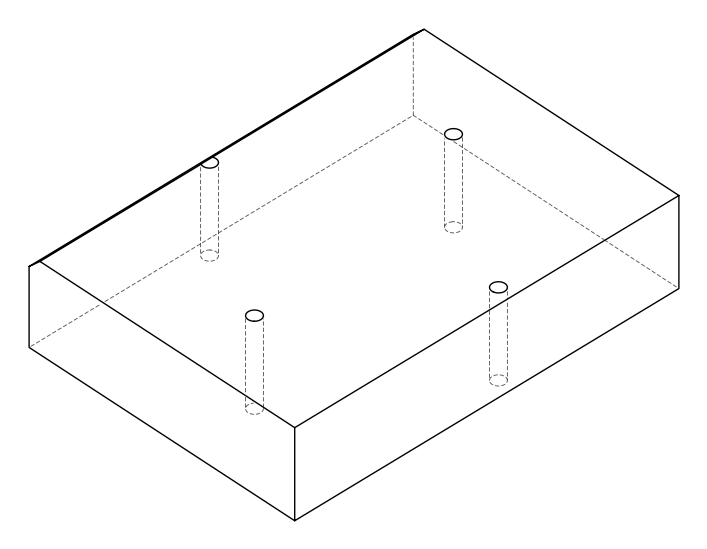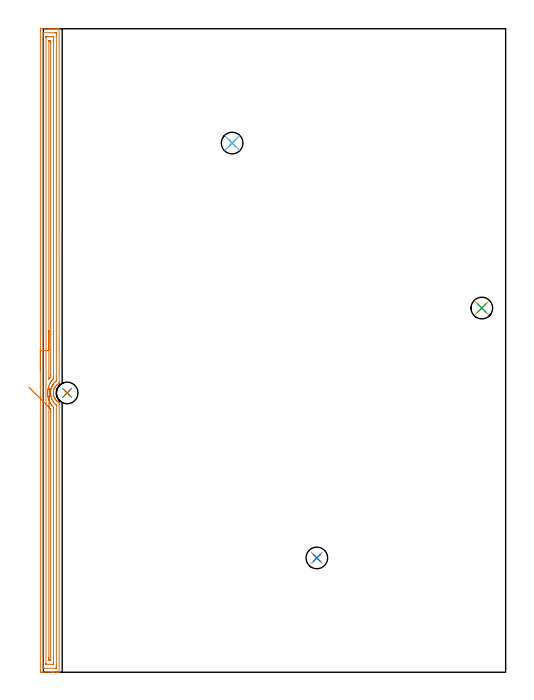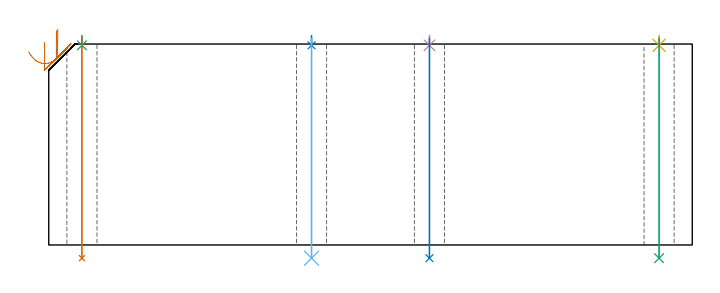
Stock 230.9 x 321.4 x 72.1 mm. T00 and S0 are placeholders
(PLAN: 9 operations, 2 tool changes, 11.9 min)
(1 AREA_MILL | FG_CHAMFER_SURFACE | UGT0205_001 | 10.54 min | 14212 mm3)
(2 SPOT_DRILL | STEP1HOLE | NXT0321_9005460120000 | 0.03 min | 1 mm3)
(3 SPOT_DRILL_1 | STEP1HOLE_1 | NXT0321_9005460120000 | 0.03 min | 2 mm3)
(4 SPOT_DRILL_2 | STEP1HOLE_2 | NXT0321_9005460120000 | 0.03 min | 4 mm3)
(5 SPOT_DRILL_3 | STEP1HOLE_3 | NXT0321_9005460120000 | 0.03 min | 0 mm3)
(6 DRILL_THROUGH_HOLE_INTO_CENTER | STEP1HOLE | UGT0301_220 | 0.32 min | 6584 mm3)
(7 DRILL_THROUGH_HOLE_INTO_CENTER_1 | STEP1HOLE_1 | UGT0301_220 | 0.32 min | 6563 mm3)
(8 DRILL_THROUGH_HOLE_INTO_CENTER_2 | STEP1HOLE_2 | UGT0301_220 | 0.32 min | 6585 mm3)
(9 DRILL_THROUGH_HOLE_INTO_CENTER_3 | STEP1HOLE_3 | UGT0301_220 | 0.32 min | 6588 mm3)
(TOOL UGT0205_001 | Chamfer Mill 20 x 3 x 45 deg. | D20 FL50 Z2)
(TOOL NXT0321_9005460120000 | NC Spot Drill, 142deg, 12mm, Carbide, Uncoated | D12 PA142 FL30 Z2)
(TOOL UGT0301_220 | Twist Drill 10.8 mm | D10.8 PA118 FL92 Z2)
(OP 1 AREA_MILL)
G17 G21 G94 G90
T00 M6
G54
G17 G0 G90 X-1.5 Y150.7 S1061 M3
G43 Z82.1 H0
Z72.7
G94 G1 Y150.738 Z71.828 F250.
Y150.852 Z70.964
Y151.041 Z70.112
Y151.303 Z69.28
Y151.637 Z68.474
Y152.04 Z67.7
Y152.508 Z66.964
Y153.04 Z66.272
Y153.629 Z65.629
Y154.272 Z65.04
Y154.964 Z64.508
Y155.7 Z64.04
Y156.474 Z63.637
Y157.28 Z63.303
Y158.112 Z63.041
Y158.964 Z62.852
Y159.828 Z62.738
Y160.7 Z62.7
Y320.218
X-1.499 Y320.769 Z62.701
X-1.497 Y321.109 Z62.702
X-1.493 Y321.39 Z62.704
X-1.165 Y321.4 Z63.032
X4.946 Z69.141
X6.334 Z70.53
X6.692 Z70.887
X7.626 Z71.825
X7.765 Y321.397 Z71.958
X7.897 Y321.39 Z72.089
X7.9 Y321.217 Z72.1
Y144.604
X7.895 Y144.284 Z72.091
X7.821 Y144.241 Z72.018
X7.42 Y143.989 Z71.619
X7.034 Y143.719 Z71.232
X6.929 Y143.63 Z71.128
X6.718 Y143.429 Z70.918
X6.692 Y143.404 Z70.892
X6.545 Y143.262 Z70.743
X6.524 Y143.242 Z70.722
X6.393 Y143.096 Z70.591
X6.256 Y142.942 Z70.451
X6.15 Y142.826 Z70.348
X6.037 Y142.675 Z70.236
X5.8 Y142.31 Z69.999
X5.589 Y141.932 Z69.786
X5.39 Y141.485 Z69.59
X5.232 Y141.038 Z69.431
X5.164 Y140.804 Z69.364
X5.146 Y140.738 Z69.345
X5.131 Y140.657 Z69.328
X5.118 Y140.58 Z69.311
X5.09 Y140.443 Z69.285
X5.055 Y140.206 Z69.252
X5.047 Y140.144 Z69.244
X5.013 Y139.698 Z69.212
Y139.682
X5.015 Y139.679 Z69.213
X5.018 Y139.556 Z69.206
Y139.527 Z69.205
Y139.462
X5.019 Y139.318
Y139.25 Z69.209
X5.026 Y139.16 Z69.219
X5.043 Y138.97 Z69.235
X5.053 Y138.83 Z69.251
X5.055 Y138.803 Z69.254
X5.128 Y138.357 Z69.325
X5.131 Y138.344 Z69.327
X5.147 Y138.261 Z69.344
X5.266 Y137.859 Z69.464
X5.411 Y137.463 Z69.606
X5.528 Y137.208 Z69.727
X5.555 Y137.152 Z69.752
X5.621 Y137.009 Z69.818
X5.87 Y136.569 Z70.068
X5.951 Y136.445 Z70.15
X6.014 Y136.356 Z70.214
X6.037 Y136.324 Z70.237
X6.091 Y136.257 Z70.291
X6.306 Y135.994 Z70.505
X6.337 Y135.959 Z70.535
X6.591 Y135.676 Z70.79
X6.692 Y135.581 Z70.891
X6.757 Y135.52 Z70.956
X6.863 Y135.428 Z71.063
X6.928 Y135.372 Z71.128
X7.129 Y135.223 Z71.325
X7.343 Y135.061 Z71.543
X7.357 Y135.052 Z71.557
X7.566 Y134.919 Z71.761
X7.779 Y134.782 Z71.978
X7.805 Y134.767 Z72.004
X7.893 Y134.714 Z72.093
X7.9 Y133.873 Z72.1
Y0.183
X7.897 Y0.01 Z72.089
X7.765 Y0.003 Z71.958
X7.626 Y0. Z71.825
X7.408 Z71.608
X6.692 Z70.887
X5.461 Z69.658
X4.946 Z69.141
X4.331 Z68.526
X-1.165 Z63.032
X-1.427 Y0.004 Z62.771
X-1.492 Y0.01 Z62.705
X-1.499 Y0.078 Z62.699
X-1.5 Y0.631 Z62.7
Y160.7
X-0.086 Z64.114
Y318.087
X-0.085 Y318.768 Z64.115
X-0.083 Y318.981 Z64.117
X-0.079 Y319.321 Z64.121
X-0.068 Y319.39 Z64.132
X0.035 Y319.395 Z64.235
X0.173 Y319.399 Z64.373
X5.819 Y319.4 Z70.019
X6.285 Y319.398 Z70.485
X6.439 Y319.393 Z70.639
X6.469 Y319.39 Z70.669
X6.479 Y319.338 Z70.679
X6.483 Y319.196 Z70.683
X6.484 Y318.981 Z70.684
X6.486 Y318.299 Z70.686
Y318.087
Y146.392
X6.484 Y145.712 Z70.684
X6.481 Y145.605 Z70.681
X6.479 Y145.582 Z70.679
X6.464 Y145.563 Z70.664
X6.39 Y145.498 Z70.59
X6.085 Y145.226 Z70.285
X5.819 Y144.971 Z70.019
X5.638 Y144.789 Z69.838
X5.466 Y144.604 Z69.666
X5.221 Y144.322 Z69.421
X4.946 Y143.941 Z69.146
X4.854 Y143.804 Z69.054
X4.795 Y143.709 Z68.995
X4.528 Y143.244 Z68.728
X4.435 Y143.074 Z68.635
X4.313 Y142.815 Z68.513
X4.268 Y142.715 Z68.468
X4.239 Y142.645 Z68.439
X4.073 Y142.225 Z68.273
X3.995 Y142.001 Z68.195
X3.97 Y141.921 Z68.17
X3.797 Y141.309 Z67.997
X3.742 Y141.027 Z67.942
X3.667 Y140.548 Z67.867
X3.63 Y140.132 Z67.83
X3.605 Y139.717 Z67.805
X3.606 Y139.238 Z67.806
X3.637 Y138.791 Z67.837
X3.685 Y138.344 Z67.885
X3.786 Y137.743 Z67.986
X3.86 Y137.45 Z68.06
X4.073 Y136.774 Z68.273
X4.152 Y136.555 Z68.352
X4.205 Y136.421 Z68.405
X4.437 Y135.931 Z68.637
X4.58 Y135.661 Z68.78
X4.946 Y135.05 Z69.146
X5.158 Y134.767 Z69.358
X5.46 Y134.402 Z69.66
X5.819 Y134.011 Z70.019
X5.961 Y133.873 Z70.161
X6.144 Y133.714 Z70.344
X6.423 Y133.475 Z70.623
X6.479 Y133.419 Z70.679
X6.481 Y133.402 Z70.681
X6.483 Y133.361 Z70.683
X6.485 Y133.19 Z70.685
X6.486 Y3.313 Z70.686
X6.485 Y2.632 Z70.685
X6.483 Y2.419 Z70.683
X6.479 Y2.079 Z70.679
X6.468 Y2.01 Z70.668
X6.364 Y2.005 Z70.564
X6.227 Y2.001 Z70.427
X0.581 Y2. Z64.781
X0.115 Y2.002 Z64.315
X-0.039 Y2.007 Z64.161
X-0.069 Y2.01 Z64.131
X-0.079 Y2.062 Z64.121
X-0.083 Y2.204 Z64.117
X-0.084 Y2.419 Z64.116
X-0.086 Y3.102 Z64.114
Y3.313
Y160.7
X1.328 Z65.528
X1.329 Y317.193 Z65.529
X1.33 Y317.319 Z65.53
X1.333 Y317.363 Z65.533
X1.335 Y317.388 Z65.535
X1.353 Y317.391 Z65.553
X1.454 Y317.394 Z65.654
X2.125 Y317.4 Z66.325
X2.327 Z66.527
X3.871 Z68.071
X4.744 Z68.944
X4.946 Y317.397 Z69.146
X5.013 Y317.394 Z69.213
X5.061 Y317.39 Z69.261
X5.065 Y317.32 Z69.265
X5.069 Y317.193 Z69.269
X5.071 Y317.065 Z69.271
Y147.158
X5.07 Y147.03 Z69.27
X5.067 Y146.773 Z69.267
X5.065 Y146.703 Z69.265
X5.053 Y146.677 Z69.253
X5.023 Y146.643 Z69.223
X4.946 Y146.56 Z69.146
X4.865 Y146.476 Z69.065
X4.785 Y146.392 Z68.985
X4.447 Y146.009 Z68.647
X4.328 Y145.872 Z68.528
X4.073 Y145.542 Z68.273
X4.054 Y145.517 Z68.254
X4.041 Y145.498 Z68.241
X3.706 Y144.98 Z67.906
X3.485 Y144.604 Z67.685
X3.382 Y144.418 Z67.582
X3.2 Y144.06 Z67.4
X3.091 Y143.821 Z67.291
X3.044 Y143.709 Z67.244
X2.838 Y143.186 Z67.038
X2.705 Y142.815 Z66.905
X2.616 Y142.519 Z66.816
X2.451 Y141.921 Z66.651
X2.429 Y141.816 Z66.629
X2.327 Y141.283 Z66.527
X2.293 Y141.061 Z66.493
X2.289 Y141.027 Z66.489
X2.216 Y140.246 Z66.416
X2.208 Y140.132 Z66.408
X2.192 Y139.758 Z66.392
X2.19 Y139.379 Z66.39
X2.192 Y139.238 Z66.392
X2.243 Y138.43 Z66.443
X2.252 Y138.344 Z66.452
X2.327 Y137.74 Z66.527
X2.376 Y137.45 Z66.576
X2.388 Y137.388 Z66.588
X2.492 Y136.925 Z66.692
X2.594 Y136.555 Z66.794
X2.721 Y136.152 Z66.921
X2.891 Y135.661 Z67.091
X2.979 Y135.434 Z67.179
X3.2 Y134.94 Z67.4
X3.284 Y134.767 Z67.484
X3.374 Y134.588 Z67.574
X3.797 Y133.873 Z67.997
X3.903 Y133.7 Z68.103
X4.073 Y133.465 Z68.273
X4.461 Y132.978 Z68.661
X4.946 Y132.429 Z69.146
X5.027 Y132.336 Z69.227
X5.064 Y132.293 Z69.264
X5.067 Y132.212 Z69.267
X5.07 Y132.084 Z69.27
X5.071 Y131.956 Z69.271
X5.072 Y131.19 Z69.272
X5.071 Y4.207 Z69.271
X5.07 Y4.081 Z69.27
X5.067 Y4.037 Z69.267
X5.065 Y4.012 Z69.265
X5.047 Y4.009 Z69.247
X4.946 Y4.006 Z69.146
X4.275 Y4. Z68.475
X4.073 Z68.273
X2.529 Z66.729
X1.656 Y4.001 Z65.856
X1.454 Y4.003 Z65.654
X1.387 Y4.006 Z65.587
X1.339 Y4.01 Z65.539
X1.335 Y4.08 Z65.535
X1.331 Y4.207 Z65.531
X1.329 Y4.335 Z65.529
X1.328 Y160.7 Z65.528
X2.743 Z66.943
Y315.134
X2.744 Y315.259 Z66.944
X2.747 Y315.342 Z66.947
X2.749 Y315.384 Z66.949
X2.767 Y315.39 Z66.967
X3.204 Y315.4 Z67.404
X3.627 Y315.39 Z67.827
X3.65 Y315.25 Z67.85
X3.654 Y314.939 Z67.854
X3.657 Y314.51 Z67.857
Y314.041
Y148.607
X3.655 Y148.181 Z67.855
X3.651 Y147.718 Z67.851
X3.318 Y147.286 Z67.518
X3.267 Y147.218 Z67.467
X3.2 Y147.126 Z67.4
X2.901 Y146.698 Z67.101
X2.782 Y146.529 Z66.982
X2.754 Y146.494 Z66.954
X2.75 Y146.49 Z66.95
X2.747 Y146.51 Z66.947
X2.744 Y146.598 Z66.944
X2.743 Y146.671 Z66.943
Y146.719
Y160.7
Y161.572 Z66.981
Y162.436 Z67.095
Y163.288 Z67.283
Y164.12 Z67.546
Y164.926 Z67.88
Y165.7 Z68.282
Y166.436 Z68.751
Y167.128 Z69.282
Y167.771 Z69.872
Y168.36 Z70.515
Y168.892 Z71.207
Y169.36 Z71.943
Y169.763 Z72.716
Y170.097 Z73.522
Y170.359 Z74.354
Y170.548 Z75.206
Y170.662 Z76.071
Y170.7 Z76.943
G0 X-7.173 Y142.317 Z69.298
G1 X-6.792 Y141.94 Z68.61
X-6.369 Y141.523 Z67.971
X-5.909 Y141.067 Z67.387
X-5.414 Y140.578 Z66.861
X-4.888 Y140.059 Z66.397
X-4.335 Y139.512 Z66.
X-3.76 Y138.944 Z65.672
X-3.167 Y138.358 Z65.416
X-2.561 Y137.758 Z65.234
X-1.945 Y137.15 Z65.126
X-1.325 Y136.537 Z65.094
X-0.705 Y135.924 Z65.139
X-0.091 Y135.317 Z65.259
X0.514 Y134.719 Z65.454
X1.104 Y134.136 Z65.723
X1.676 Y133.571 Z66.062
X2.224 Y133.029 Z66.471
X2.745 Y132.514 Z66.945
X2.75 Y132.509 Z66.95
X2.786 Y132.46 Z66.986
X3.049 Y132.084 Z67.249
X3.2 Y131.883 Z67.4
X3.501 Y131.499 Z67.701
X3.631 Y131.332 Z67.831
X3.651 Y131.294 Z67.851
X3.653 Y131.256 Z67.853
X3.655 Y131.19 Z67.855
X3.657 Y130.722 Z67.857
Y130.296
Y6.266
X3.655 Y6.141 Z67.855
X3.653 Y6.058 Z67.853
X3.651 Y6.016 Z67.851
X3.633 Y6.01 Z67.833
X3.196 Y6. Z67.396
X2.773 Y6.01 Z66.973
X2.75 Y6.15 Z66.95
X2.746 Y6.461 Z66.946
X2.744 Y6.89 Z66.944
X2.743 Y7.359 Z66.943
X2.744 Y132.494 Z66.944
X2.745 Y132.514 Z66.945
X2.79 Y133.381 Z67.028
X2.834 Y134.238 Z67.187
X2.878 Y135.077 Z67.419
X2.921 Y135.893 Z67.725
X2.962 Y136.68 Z68.1
X3.001 Y137.431 Z68.543
X3.038 Y138.14 Z69.049
X3.072 Y138.803 Z69.615
X3.104 Y139.414 Z70.237
X3.133 Y139.968 Z70.91
X3.159 Y140.462 Z71.629
X3.181 Y140.891 Z72.388
X3.2 Y141.253 Z73.182
X3.215 Y141.544 Z74.004
X3.227 Y141.762 Z74.849
X3.234 Y141.906 Z75.709
X3.238 Y141.975 Z76.579
Y141.967 Z77.451
G0 Z82.1
M5
M2
(OP 2 SPOT_DRILL)
G17 G21 G94 G90
T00 M6
G54
G17 G0 G90 X94.3 Y264.3 S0 M3
G43 Z82.1 H0
G94 G81 G98 Z71.635 F250. R75.1
G80
M5
M2
(OP 3 SPOT_DRILL_1)
G17 G21 G94 G90
T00 M6
G54
G17 G0 G90 X11.9 Y139.5 S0 M3
G43 Z82.1 H0
G94 G81 G98 Z71.635 F250. R75.1
G80
M5
M2
(OP 4 SPOT_DRILL_2)
G17 G21 G94 G90
T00 M6
G54
G17 G0 G90 X136.6 Y57.1 S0 M3
G43 Z82.1 H0
G94 G81 G98 Z71.635 F250. R75.1
G80
M5
M2
(OP 5 SPOT_DRILL_3)
G17 G21 G94 G90
T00 M6
G54
G17 G0 G90 X219. Y181.9 S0 M3
G43 Z82.1 H0
G94 G81 G98 Z71.635 F250. R75.1
G80
M5
M2
(OP 6 DRILL_THROUGH_HOLE_INTO_CENTER)
G17 G21 G94 G90
T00 M6
G54
G17 G0 G90 X94.3 Y264.3 S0 M3
G43 Z82.1 H0
G94 G73 G98 Z-4.745 F250. Q9.606 R74.1
G80
M5
M2
(OP 7 DRILL_THROUGH_HOLE_INTO_CENTER_1)
G17 G21 G94 G90
T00 M6
G54
G17 G0 G90 X11.9 Y139.5 S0 M3
G43 Z82.1 H0
G94 G73 G98 Z-4.745 F250. Q9.606 R74.1
G80
M5
M2
(OP 8 DRILL_THROUGH_HOLE_INTO_CENTER_2)
G17 G21 G94 G90
T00 M6
G54
G17 G0 G90 X136.6 Y57.1 S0 M3
G43 Z82.1 H0
G94 G73 G98 Z-4.745 F250. Q9.606 R74.1
G80
M5
M2
(OP 9 DRILL_THROUGH_HOLE_INTO_CENTER_3)
G17 G21 G94 G90
T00 M6
G54
G17 G0 G90 X219. Y181.9 S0 M3
G43 Z82.1 H0
G94 G73 G98 Z-4.745 F250. Q9.606 R74.1
G80
M5
M2
